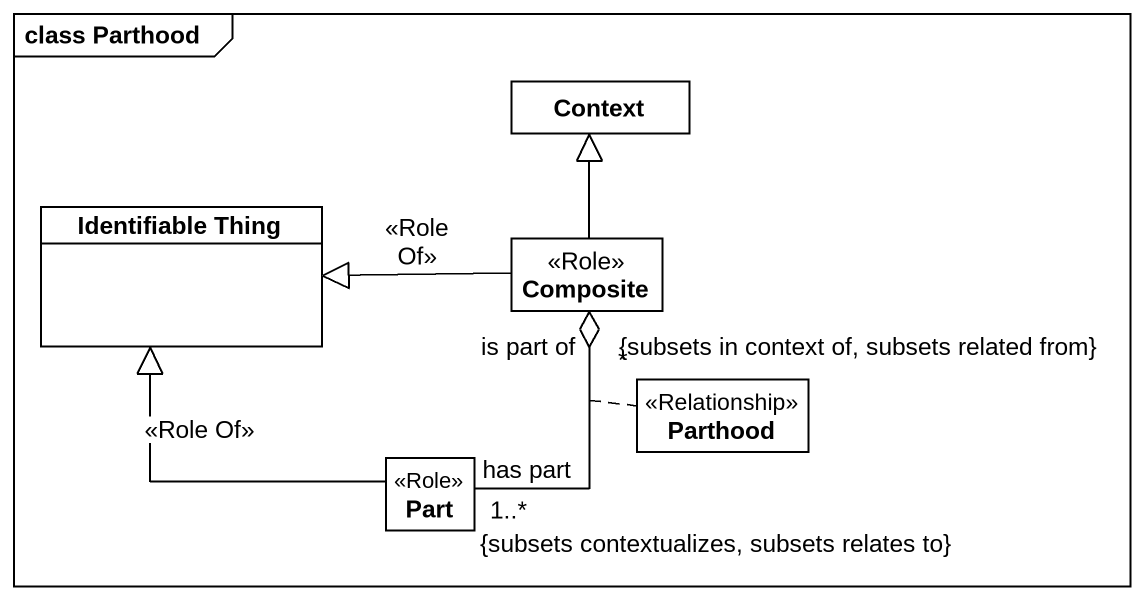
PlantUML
@startuml
mainframe class Parthood
hide circle
hide empty members
class Context
class "Identifiable Thing" as Identifiable_Thing
class Composite <<Role>>
class Parthood <<Relationship>>
class Part <<Role>>
Composite -up-|> Context
Composite -left-|> Identifiable_Thing : <<Role Of>>
Composite "is part of\n*\n{subsets in context of, subsets related from}" o-- "has part\n1..*\n{subsets contextualizes, subsets relates to}" Part
(Composite, Part) .. Parthood
Part -up-|> Identifiable_Thing : <<Role Of>>
@enduml
